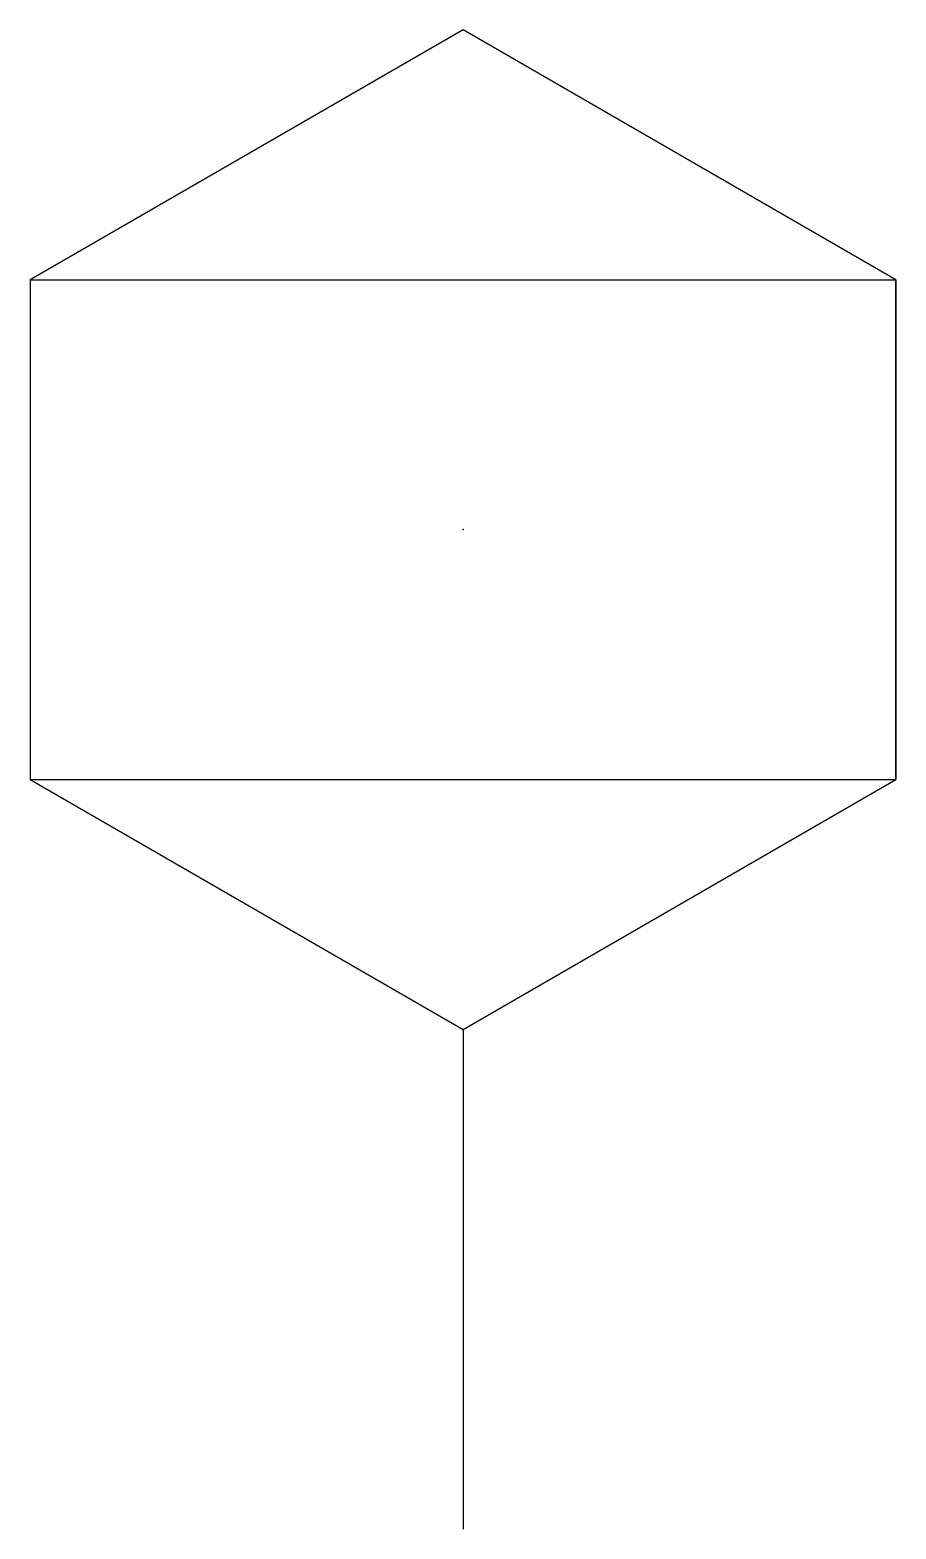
# Model space of a CAD drawing. Header units: millimetres. Extents: x -4.3 to 4.3, y -10 to 5.
import ezdxf

# ---------------------------------------------------------------- set-up
doc = ezdxf.new("R2010")
doc.units = ezdxf.units.MM
doc.header["$PDSIZE"] = -1

msp = doc.modelspace()

# ---------------------------------------------------------------- linework, layer by layer
at = {"color": 7, "linetype": 'Continuous'}
for p, q in [((0, 5), (-4.33, 2.5)), ((4.33, 2.5), (0, 5)), ((-4.33, 2.5), (4.33, 2.5)), ((-4.33, 2.5), (-4.33, -2.5)), ((-4.33, 2.5), (-4.33, -2.5)), ((4.33, -2.5), (4.33, 2.5)), ((4.33, 2.5), (4.33, -2.5)), ((-4.33, -2.5), (0, -5)), ((-4.33, -2.5), (4.33, -2.5)), ((0, -5), (4.33, -2.5)), ((0, -5), (0, -10))]:
    msp.add_line(p, q, dxfattribs=at)
msp.add_point((0, 0), dxfattribs=at)

doc.saveas('drawing.dxf')
